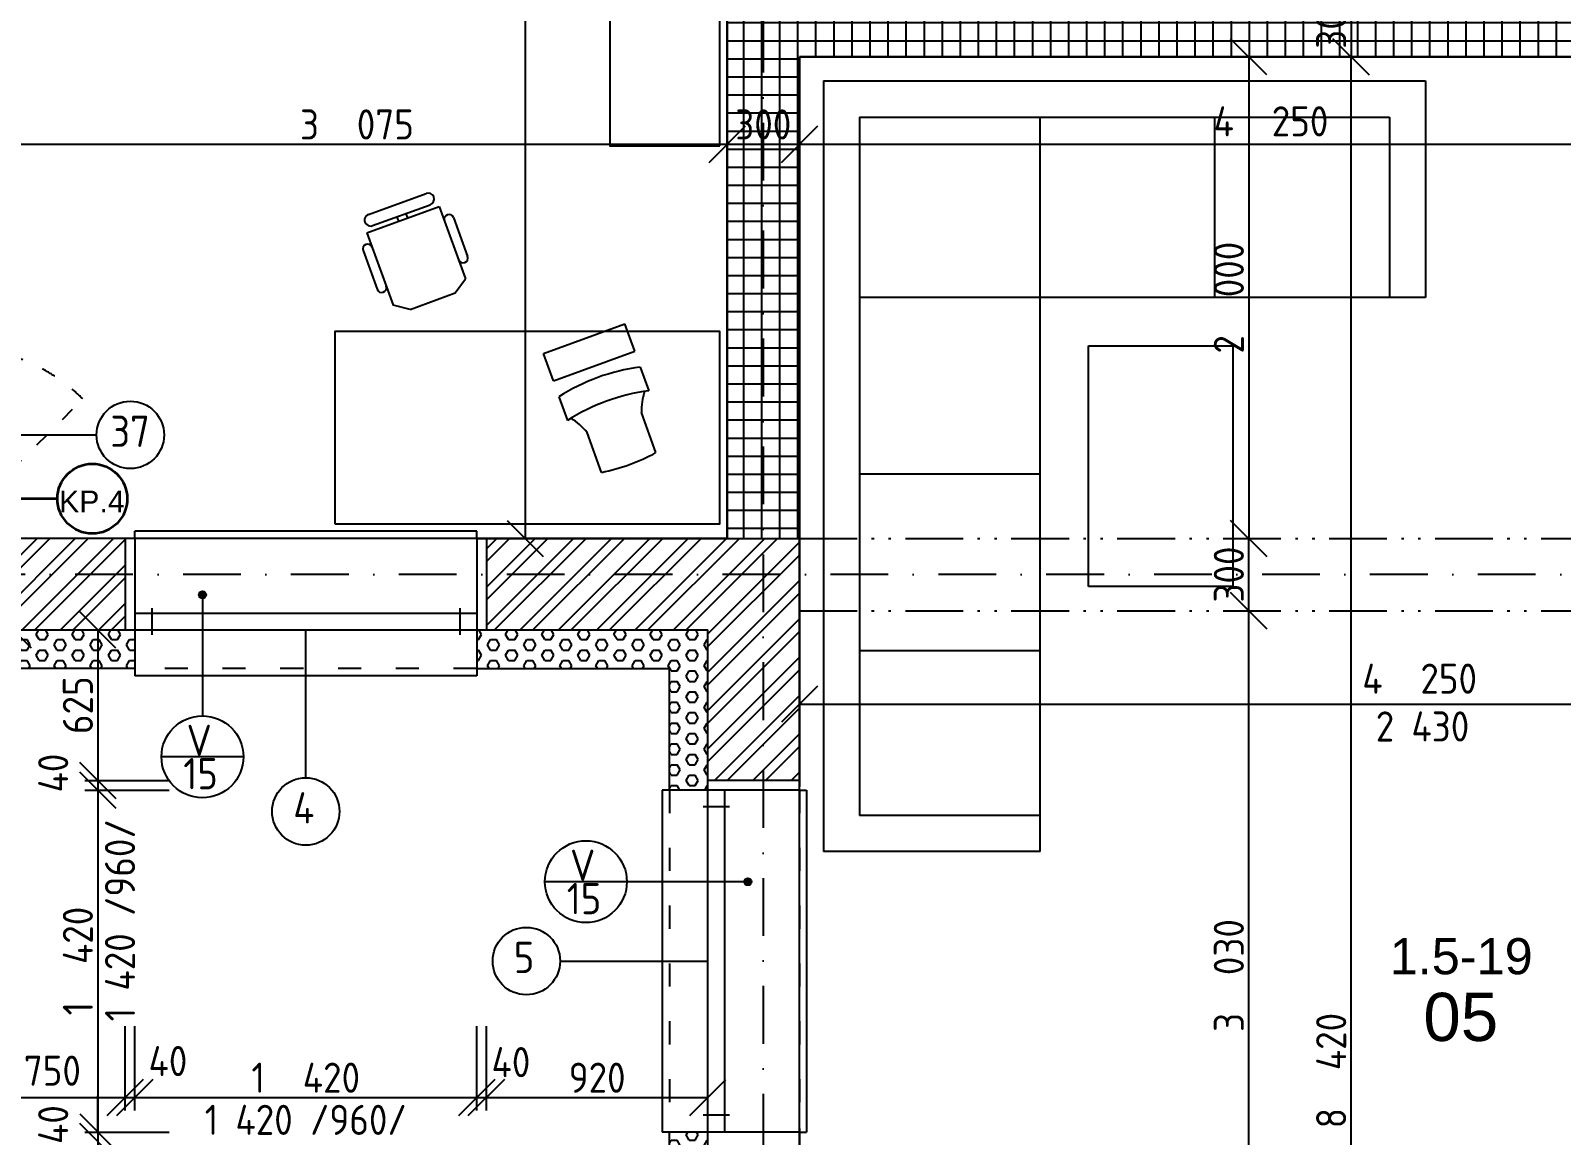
# Model space of a CAD drawing. Extents: x 4511820 to 5180432, y -1526536 to -944957.
# Drawn here: x 5139790 to 5146147, y -1301724 to -1297136 of the extents above; entities that cross this region are included whole.
import ezdxf

# ---------------------------------------------------------------- set-up
doc = ezdxf.new("R2010")
doc.units = 0
doc.header["$MEASUREMENT"] = 0
for name, pattern in [('ACAD_ISO03W100', [30, 12, -18]), ('ACAD_ISO12W100', [22, 12, -3, 0.5, -3, 0.5, -3]), ('BODKOCIARKOVANA_3', [5.6, 3, -1.3, 0, -1.3])]:
    doc.linetypes.add(name, pattern=pattern)
doc.layers.get('0').update_dxf_attribs({"linetype": 'CONTINUOUS'})
doc.layers.get('Defpoints').update_dxf_attribs({"color": 61, "linetype": 'CONTINUOUS'})
for name, color, linetype in [('KÓTY', 4, 'CONTINUOUS'), ('MÚRY', 1, 'CONTINUOUS'), ('OKNÁ', 143, 'CONTINUOUS'), ('osi', 253, 'CONTINUOUS'), ('Plochy', 41, 'CONTINUOUS'), ('POPIS', 7, 'CONTINUOUS'), ('TENKÁ', 7, 'CONTINUOUS'), ('ZARIADENIE', 47, 'CONTINUOUS'), ('ŠRAFY', 82, 'CONTINUOUS')]:
    doc.layers.add(name, color=color, linetype=linetype)
doc.layers.add('preklady', color=74, linetype='CONTINUOUS', lineweight=35)
doc.styles.add('ARIAL', font='arial.ttf')
doc.styles.add('STYLE1', font='isocp.shx')
doc.dimstyles.new('STANDARD-50', dxfattribs={"dimtxt": 125, "dimasz": 150, "dimexe": 10, "dimexo": 200, "dimgap": 20, "dimtad": 1, "dimdsep": 46, "dimlunit": 6, "dimtxsty": 'STYLE1', "dimblk1": 'OBLIQUE', "dimblk2": 'OBLIQUE', "dimsah": 1, "dimcen": 2.5, "dimse1": 1, "dimse2": 1, "dimadec": 0, "dimazin": 0, "dimtfac": 1, "dimtmove": 1, "dimatfit": 3, "dimldrblk": 'OBLIQUE', "dimfxl": 1, "dimtolj": 1, "dimtzin": 0, "dimarcsym": 0})
pattern_1 = [(45, (115395, 30907.69), (-79.549513, 79.549513), []), (45, (115448.03, 30907.69), (-79.549513, 79.549513), [])]
pattern_2 = [(0, (9e-09, -175781), (0, 43.3012702), [25, -50]), (120, (9e-09, -175781), (-37.5, -21.6506351), [25, -50]), (60, (25, -175781), (-37.5, 21.6506351), [25, -50])]

# ---------------------------------------------------------------- blocks, each defined once
blk = doc.blocks.new('_OBLIQUE')
at = {"color": 0, "linetype": 'ByBlock'}
blk.add_line((-0.5, -0.5), (0.5, 0.5), dxfattribs=at)
blk = doc.blocks.new('*D24668')
at = {"layer": 'Defpoints', "color": 0}
for p in [(5142602.5, -1299625.2), (5140068.5, -1300250.2), (5142602.5, -1300250.2)]:
    blk.add_point(p, dxfattribs=at)
at = {"layer": 'KÓTY', "color": 0, "lineweight": -2}
blk.add_line((5140068.5, -1299625.2), (5140068.5, -1300250.2), dxfattribs=at)
at = {"layer": 'KÓTY', "color": 0, "linetype": 'ByBlock', "lineweight": -2, "xscale": 150, "yscale": 150, "zscale": 150}
for p, rotation in [((5140068.5, -1299625.2), 90), ((5140068.5, -1300250.2), 270)]:
    blk.add_blockref('_OBLIQUE', p, dxfattribs=dict(at, rotation=rotation))
at = {"layer": 'KÓTY', "color": 0, "insert": (5139986, -1299937.7), "char_height": 125, "attachment_point": 5, "rotation": 90, "style": 'STYLE1'}
blk.add_mtext('\\A1;625', dxfattribs=at)
blk = doc.blocks.new('*D24669')
at = {"layer": 'Defpoints', "color": 0}
for p in [(5142602.5, -1300250.2), (5140068.5, -1300290.2), (5142602.5, -1300290.2)]:
    blk.add_point(p, dxfattribs=at)
at = {"layer": 'KÓTY', "color": 0, "lineweight": -2}
blk.add_line((5140068.5, -1300250.2), (5140068.5, -1300290.2), dxfattribs=at)
at = {"layer": 'KÓTY', "color": 0, "linetype": 'ByBlock', "lineweight": -2, "xscale": 150, "yscale": 150, "zscale": 150}
for p, rotation in [((5140068.5, -1300250.2), 90), ((5140068.5, -1300290.2), 270)]:
    blk.add_blockref('_OBLIQUE', p, dxfattribs=dict(at, rotation=rotation))
at = {"layer": 'KÓTY', "color": 0, "insert": (5139883.5, -1300219.4), "char_height": 125, "attachment_point": 5, "rotation": 90, "style": 'STYLE1'}
blk.add_mtext('\\A1;40', dxfattribs=at)
blk = doc.blocks.new('*D24670')
at = {"layer": 'Defpoints', "color": 0}
for p in [(5142602.5, -1300290.2), (5140068.5, -1301710.2), (5142602.5, -1301710.2)]:
    blk.add_point(p, dxfattribs=at)
at = {"layer": 'KÓTY', "color": 0, "lineweight": -2}
blk.add_line((5140068.5, -1300290.2), (5140068.5, -1301710.2), dxfattribs=at)
at = {"layer": 'KÓTY', "color": 0, "linetype": 'ByBlock', "lineweight": -2, "xscale": 150, "yscale": 150, "zscale": 150}
for p, rotation in [((5140068.5, -1300290.2), 90), ((5140068.5, -1301710.2), 270)]:
    blk.add_blockref('_OBLIQUE', p, dxfattribs=dict(at, rotation=rotation))
at = {"layer": 'KÓTY', "color": 0, "insert": (5139986, -1301000.2), "char_height": 125, "attachment_point": 5, "rotation": 90, "style": 'STYLE1'}
blk.add_mtext('\\A1;1ﾠ420', dxfattribs=at)
blk = doc.blocks.new('*D24671')
at = {"layer": 'Defpoints', "color": 0}
for p in [(5142602.5, -1301710.2), (5140068.5, -1301750.2), (5142602.5, -1301750.2)]:
    blk.add_point(p, dxfattribs=at)
at = {"layer": 'KÓTY', "color": 0, "lineweight": -2}
for p, q in [((5140068.5, -1301710.2), (5140068.5, -1301560.2)), ((5140068.5, -1301710.2), (5140068.5, -1301750.2)), ((5140068.5, -1301750.2), (5140068.5, -1301900.2))]:
    blk.add_line(p, q, dxfattribs=at)
at = {"layer": 'KÓTY', "color": 0, "linetype": 'ByBlock', "lineweight": -2, "xscale": 150, "yscale": 150, "zscale": 150}
for p, rotation in [((5140068.5, -1301710.2), 270), ((5140068.5, -1301750.2), 90)]:
    blk.add_blockref('_OBLIQUE', p, dxfattribs=dict(at, rotation=rotation))
at = {"layer": 'KÓTY', "color": 0, "insert": (5139883.5, -1301679.4), "char_height": 125, "attachment_point": 5, "rotation": 90, "style": 'STYLE1'}
blk.add_mtext('\\A1;40', dxfattribs=at)
blk = doc.blocks.new('*D24672')
at = {"layer": 'Defpoints', "color": 0}
for p in [(5142602.5, -1301750.2), (5140068.5, -1302750.2), (5142602.5, -1302750.2)]:
    blk.add_point(p, dxfattribs=at)
at = {"layer": 'KÓTY', "color": 0, "lineweight": -2}
blk.add_line((5140068.5, -1301750.2), (5140068.5, -1302750.2), dxfattribs=at)
at = {"layer": 'KÓTY', "color": 0, "linetype": 'ByBlock', "lineweight": -2, "xscale": 150, "yscale": 150, "zscale": 150}
for p, rotation in [((5140068.5, -1301750.2), 90), ((5140068.5, -1302750.2), 270)]:
    blk.add_blockref('_OBLIQUE', p, dxfattribs=dict(at, rotation=rotation))
at = {"layer": 'KÓTY', "color": 0, "insert": (5139986, -1302250.2), "char_height": 125, "attachment_point": 5, "rotation": 90, "style": 'STYLE1'}
blk.add_mtext('\\A1;1ﾠ000', dxfattribs=at)
blk = doc.blocks.new('*D24684')
at = {"layer": 'Defpoints', "color": 0}
for p in [(5139082.5, -1299625.2), (5139368.5, -1312335.2), (5142092.5, -1312335.2)]:
    blk.add_point(p, dxfattribs=at)
at = {"layer": 'KÓTY', "color": 0, "lineweight": -2}
blk.add_line((5139368.5, -1299625.2), (5139368.5, -1312335.2), dxfattribs=at)
at = {"layer": 'KÓTY', "color": 0, "linetype": 'ByBlock', "lineweight": -2, "xscale": 150, "yscale": 150, "zscale": 150}
for p, rotation in [((5139368.5, -1299625.2), 90), ((5139368.5, -1312335.2), 270)]:
    blk.add_blockref('_OBLIQUE', p, dxfattribs=dict(at, rotation=rotation))
at = {"layer": 'KÓTY', "color": 0, "insert": (5139286, -1305980.2), "char_height": 125, "attachment_point": 5, "rotation": 90, "style": 'STYLE1'}
blk.add_mtext('\\A1;12ﾠ710', dxfattribs=at)
blk = doc.blocks.new('*D24685')
at = {"layer": 'Defpoints', "color": 0}
for p in [(5142602.5, -1299625.2), (5139718.5, -1302750.2), (5142602.5, -1302750.2)]:
    blk.add_point(p, dxfattribs=at)
at = {"layer": 'KÓTY', "color": 0, "lineweight": -2}
blk.add_line((5139718.5, -1299625.2), (5139718.5, -1302750.2), dxfattribs=at)
at = {"layer": 'KÓTY', "color": 0, "linetype": 'ByBlock', "lineweight": -2, "xscale": 150, "yscale": 150, "zscale": 150}
for p, rotation in [((5139718.5, -1299625.2), 90), ((5139718.5, -1302750.2), 270)]:
    blk.add_blockref('_OBLIQUE', p, dxfattribs=dict(at, rotation=rotation))
at = {"layer": 'KÓTY', "color": 0, "insert": (5139636, -1301187.7), "char_height": 125, "attachment_point": 5, "rotation": 90, "style": 'STYLE1'}
blk.add_mtext('\\A1;3ﾠ125', dxfattribs=at)
blk = doc.blocks.new('*D24719')
at = {"layer": 'Defpoints', "color": 0}
for p in [(5109612.5, -1298079.2), (5142602.5, -1299519.2), (5142602.5, -1302267.1)]:
    blk.add_point(p, dxfattribs=at)
at = {"layer": 'KÓTY', "color": 0, "lineweight": -2}
blk.add_line((5109612.5, -1302267.1), (5142602.5, -1302267.1), dxfattribs=at)
at = {"layer": 'KÓTY', "color": 0, "linetype": 'ByBlock', "lineweight": -2, "xscale": 150, "yscale": 150, "zscale": 150, "rotation": 180}
blk.add_blockref('_OBLIQUE', (5109612.5, -1302267.1), dxfattribs=at)
at = {"layer": 'KÓTY', "color": 0, "linetype": 'ByBlock', "lineweight": -2, "xscale": 150, "yscale": 150, "zscale": 150}
blk.add_blockref('_OBLIQUE', (5142602.5, -1302267.1), dxfattribs=at)
at = {"layer": 'KÓTY', "color": 0, "insert": (5126107.5, -1302184.6), "char_height": 125, "attachment_point": 5, "style": 'STYLE1'}
blk.add_mtext('\\A1;32ﾠ990', dxfattribs=at)
blk = doc.blocks.new('*D24723')
at = {"layer": 'Defpoints', "color": 0}
for p in [(5139432.5, -1299329.2), (5142602.5, -1299519.2), (5142602.5, -1301917.1)]:
    blk.add_point(p, dxfattribs=at)
at = {"layer": 'KÓTY', "color": 0, "lineweight": -2}
blk.add_line((5139432.5, -1301917.1), (5142602.5, -1301917.1), dxfattribs=at)
at = {"layer": 'KÓTY', "color": 0, "linetype": 'ByBlock', "lineweight": -2, "xscale": 150, "yscale": 150, "zscale": 150, "rotation": 180}
blk.add_blockref('_OBLIQUE', (5139432.5, -1301917.1), dxfattribs=at)
at = {"layer": 'KÓTY', "color": 0, "linetype": 'ByBlock', "lineweight": -2, "xscale": 150, "yscale": 150, "zscale": 150}
blk.add_blockref('_OBLIQUE', (5142602.5, -1301917.1), dxfattribs=at)
at = {"layer": 'KÓTY', "color": 0, "insert": (5141017.5, -1301834.6), "char_height": 125, "attachment_point": 5, "style": 'STYLE1'}
blk.add_mtext('\\A1;3ﾠ170', dxfattribs=at)
blk = doc.blocks.new('*D24724')
at = {"layer": 'Defpoints', "color": 0}
for p in [(5139432.5, -1299329.2), (5140182.5, -1299329.2), (5140182.5, -1301567.1)]:
    blk.add_point(p, dxfattribs=at)
at = {"layer": 'KÓTY', "color": 0, "lineweight": -2}
blk.add_line((5139432.5, -1301567.1), (5140182.5, -1301567.1), dxfattribs=at)
at = {"layer": 'KÓTY', "color": 0, "linetype": 'ByBlock', "lineweight": -2, "xscale": 150, "yscale": 150, "zscale": 150, "rotation": 180}
blk.add_blockref('_OBLIQUE', (5139432.5, -1301567.1), dxfattribs=at)
at = {"layer": 'KÓTY', "color": 0, "linetype": 'ByBlock', "lineweight": -2, "xscale": 150, "yscale": 150, "zscale": 150}
blk.add_blockref('_OBLIQUE', (5140182.5, -1301567.1), dxfattribs=at)
at = {"layer": 'KÓTY', "color": 0, "insert": (5139880, -1301455.5), "char_height": 125, "attachment_point": 5, "style": 'STYLE1'}
blk.add_mtext('\\A1;750', dxfattribs=at)
blk = doc.blocks.new('*D24738')
at = {"layer": 'Defpoints', "color": 0}
for p in [(5140182.5, -1299625.2), (5140222.5, -1299625.2), (5140222.5, -1301567.1)]:
    blk.add_point(p, dxfattribs=at)
at = {"layer": 'KÓTY', "color": 0, "lineweight": -2}
blk.add_line((5140182.5, -1301567.1), (5140222.5, -1301567.1), dxfattribs=at)
at = {"layer": 'KÓTY', "color": 0, "linetype": 'ByBlock', "lineweight": -2, "xscale": 150, "yscale": 150, "zscale": 150, "rotation": 180}
blk.add_blockref('_OBLIQUE', (5140182.5, -1301567.1), dxfattribs=at)
at = {"layer": 'KÓTY', "color": 0, "linetype": 'ByBlock', "lineweight": -2, "xscale": 150, "yscale": 150, "zscale": 150}
blk.add_blockref('_OBLIQUE', (5140222.5, -1301567.1), dxfattribs=at)
at = {"layer": 'KÓTY', "color": 0, "insert": (5140360, -1301415.5), "char_height": 125, "attachment_point": 5, "style": 'STYLE1'}
blk.add_mtext('\\A1;40', dxfattribs=at)
blk = doc.blocks.new('*D24739')
at = {"layer": 'Defpoints', "color": 0}
for p in [(5140222.5, -1299625.2), (5141642.5, -1299625.2), (5141642.5, -1301567.1)]:
    blk.add_point(p, dxfattribs=at)
at = {"layer": 'KÓTY', "color": 0, "lineweight": -2}
blk.add_line((5140222.5, -1301567.1), (5141642.5, -1301567.1), dxfattribs=at)
at = {"layer": 'KÓTY', "color": 0, "linetype": 'ByBlock', "lineweight": -2, "xscale": 150, "yscale": 150, "zscale": 150, "rotation": 180}
blk.add_blockref('_OBLIQUE', (5140222.5, -1301567.1), dxfattribs=at)
at = {"layer": 'KÓTY', "color": 0, "linetype": 'ByBlock', "lineweight": -2, "xscale": 150, "yscale": 150, "zscale": 150}
blk.add_blockref('_OBLIQUE', (5141642.5, -1301567.1), dxfattribs=at)
at = {"layer": 'KÓTY', "color": 0, "insert": (5140932.5, -1301484.6), "char_height": 125, "attachment_point": 5, "style": 'STYLE1'}
blk.add_mtext('\\A1;1ﾠ420', dxfattribs=at)
blk = doc.blocks.new('*D24740')
at = {"layer": 'Defpoints', "color": 0}
for p in [(5141642.5, -1299625.2), (5141682.5, -1299625.2), (5141682.5, -1301567.1)]:
    blk.add_point(p, dxfattribs=at)
at = {"layer": 'KÓTY', "color": 0, "lineweight": -2}
blk.add_line((5141642.5, -1301567.1), (5141682.5, -1301567.1), dxfattribs=at)
at = {"layer": 'KÓTY', "color": 0, "linetype": 'ByBlock', "lineweight": -2, "xscale": 150, "yscale": 150, "zscale": 150, "rotation": 180}
blk.add_blockref('_OBLIQUE', (5141642.5, -1301567.1), dxfattribs=at)
at = {"layer": 'KÓTY', "color": 0, "linetype": 'ByBlock', "lineweight": -2, "xscale": 150, "yscale": 150, "zscale": 150}
blk.add_blockref('_OBLIQUE', (5141682.5, -1301567.1), dxfattribs=at)
at = {"layer": 'KÓTY', "color": 0, "insert": (5141784.5, -1301420), "char_height": 125, "attachment_point": 5, "style": 'STYLE1'}
blk.add_mtext('\\A1;40', dxfattribs=at)
blk = doc.blocks.new('*D24741')
at = {"layer": 'Defpoints', "color": 0}
for p in [(5141682.5, -1299625.2), (5142602.5, -1299625.2), (5142602.5, -1301567.1)]:
    blk.add_point(p, dxfattribs=at)
at = {"layer": 'KÓTY', "color": 0, "lineweight": -2}
blk.add_line((5141682.5, -1301567.1), (5142602.5, -1301567.1), dxfattribs=at)
at = {"layer": 'KÓTY', "color": 0, "linetype": 'ByBlock', "lineweight": -2, "xscale": 150, "yscale": 150, "zscale": 150, "rotation": 180}
blk.add_blockref('_OBLIQUE', (5141682.5, -1301567.1), dxfattribs=at)
at = {"layer": 'KÓTY', "color": 0, "linetype": 'ByBlock', "lineweight": -2, "xscale": 150, "yscale": 150, "zscale": 150}
blk.add_blockref('_OBLIQUE', (5142602.5, -1301567.1), dxfattribs=at)
at = {"layer": 'KÓTY', "color": 0, "insert": (5142142.5, -1301484.6), "char_height": 125, "attachment_point": 5, "style": 'STYLE1'}
blk.add_mtext('\\A1;920', dxfattribs=at)
blk = doc.blocks.new('sedacka rok 5')
at = {"layer": 'ZARIADENIE', "color": 30, "ltscale": 0.25}
for p, q in [((4452479, -1340180.2), (4452479, -1342480.2)), ((4452479, -1340180.2), (4453379, -1340180.2)), ((4453379, -1343380.2), (4453379, -1340180.2)), ((4452479, -1340330.2), (4453229, -1340330.2)), ((4453229, -1343230.2), (4453229, -1340330.2)), ((4452479, -1341013.5), (4453229, -1341013.5)), ((4452479, -1341746.9), (4453229, -1341746.9)), ((4450879, -1342480.2), (4452479, -1342480.2)), ((4450879, -1343380.2), (4450879, -1342480.2)), ((4451029, -1343230.2), (4451029, -1342480.2)), ((4451754, -1342480.2), (4451754, -1343230.2)), ((4452479, -1342480.2), (4453229, -1342480.2)), ((4452479, -1342480.2), (4452479, -1343230.2)), ((4453229, -1343230.2), (4451029, -1343230.2)), ((4453379, -1343380.2), (4450879, -1343380.2))]:
    blk.add_line(p, q, dxfattribs=at)
blk = doc.blocks.new('konf stol')
at = {"layer": 'ZARIADENIE', "color": 45, "ltscale": 0.25}
for p, q in [((4451679, -1342280.2), (4451679, -1341280.2)), ((4451679, -1341280.2), (4452279, -1341280.2)), ((4452279, -1341280.2), (4452279, -1342280.2)), ((4452279, -1342280.2), (4451679, -1342280.2))]:
    blk.add_line(p, q, dxfattribs=at)
blk = doc.blocks.new('*D25121')
at = {"layer": 'Defpoints', "color": 0}
for p in [(5142682.5, -1297608.5), (5139607.5, -1297995.2), (5142682.5, -1297995.2)]:
    blk.add_point(p, dxfattribs=at)
at = {"layer": 'KÓTY', "color": 0, "lineweight": -2}
blk.add_line((5139607.5, -1297608.5), (5142682.5, -1297608.5), dxfattribs=at)
at = {"layer": 'KÓTY', "color": 0, "linetype": 'ByBlock', "lineweight": -2, "xscale": 150, "yscale": 150, "zscale": 150, "rotation": 180}
blk.add_blockref('_OBLIQUE', (5139607.5, -1297608.5), dxfattribs=at)
at = {"layer": 'KÓTY', "color": 0, "linetype": 'ByBlock', "lineweight": -2, "xscale": 150, "yscale": 150, "zscale": 150}
blk.add_blockref('_OBLIQUE', (5142682.5, -1297608.5), dxfattribs=at)
at = {"layer": 'KÓTY', "color": 0, "insert": (5141145, -1297526), "char_height": 125, "attachment_point": 5, "style": 'STYLE1'}
blk.add_mtext('\\A1;3ﾠ075', dxfattribs=at)
blk = doc.blocks.new('*D25122')
at = {"layer": 'Defpoints', "color": 0}
for p in [(5142982.5, -1297608.5), (5142682.5, -1297995.2), (5142982.5, -1297995.2)]:
    blk.add_point(p, dxfattribs=at)
at = {"layer": 'KÓTY', "color": 0, "lineweight": -2}
blk.add_line((5142682.5, -1297608.5), (5142982.5, -1297608.5), dxfattribs=at)
at = {"layer": 'KÓTY', "color": 0, "linetype": 'ByBlock', "lineweight": -2, "xscale": 150, "yscale": 150, "zscale": 150, "rotation": 180}
blk.add_blockref('_OBLIQUE', (5142682.5, -1297608.5), dxfattribs=at)
at = {"layer": 'KÓTY', "color": 0, "linetype": 'ByBlock', "lineweight": -2, "xscale": 150, "yscale": 150, "zscale": 150}
blk.add_blockref('_OBLIQUE', (5142982.5, -1297608.5), dxfattribs=at)
at = {"layer": 'KÓTY', "color": 0, "insert": (5142832.5, -1297526), "char_height": 125, "attachment_point": 5, "style": 'STYLE1'}
blk.add_mtext('\\A1;300', dxfattribs=at)
blk = doc.blocks.new('*D25123')
at = {"layer": 'Defpoints', "color": 0}
for p in [(5147232.5, -1297608.5), (5142982.5, -1297995.2), (5147232.5, -1297995.2)]:
    blk.add_point(p, dxfattribs=at)
at = {"layer": 'KÓTY', "color": 0, "lineweight": -2}
blk.add_line((5142982.5, -1297608.5), (5147232.5, -1297608.5), dxfattribs=at)
at = {"layer": 'KÓTY', "color": 0, "linetype": 'ByBlock', "lineweight": -2, "xscale": 150, "yscale": 150, "zscale": 150, "rotation": 180}
blk.add_blockref('_OBLIQUE', (5142982.5, -1297608.5), dxfattribs=at)
at = {"layer": 'KÓTY', "color": 0, "linetype": 'ByBlock', "lineweight": -2, "xscale": 150, "yscale": 150, "zscale": 150}
blk.add_blockref('_OBLIQUE', (5147232.5, -1297608.5), dxfattribs=at)
at = {"layer": 'KÓTY', "color": 0, "insert": (5144941, -1297513), "char_height": 125, "attachment_point": 5, "style": 'STYLE1'}
blk.add_mtext('\\A1;4ﾠ250', dxfattribs=at)
blk = doc.blocks.new('*D25381')
at = {"layer": 'Defpoints', "color": 0}
for p in [(5142682.5, -1293955.2), (5141843.5, -1299245.2), (5142682.5, -1299245.2)]:
    blk.add_point(p, dxfattribs=at)
at = {"layer": 'KÓTY', "color": 0, "lineweight": -2}
blk.add_line((5141843.5, -1293955.2), (5141843.5, -1299245.2), dxfattribs=at)
at = {"layer": 'KÓTY', "color": 0, "linetype": 'ByBlock', "lineweight": -2, "xscale": 150, "yscale": 150, "zscale": 150}
for p, rotation in [((5141843.5, -1293955.2), 90), ((5141843.5, -1299245.2), 270)]:
    blk.add_blockref('_OBLIQUE', p, dxfattribs=dict(at, rotation=rotation))
at = {"layer": 'KÓTY', "color": 0, "insert": (5141761, -1296600.2), "char_height": 125, "attachment_point": 5, "rotation": 90, "style": 'STYLE1'}
blk.add_mtext('\\A1;5ﾠ290', dxfattribs=at)
blk = doc.blocks.new('*D25388')
at = {"layer": 'Defpoints', "color": 0}
for p in [(5145273.5, -1297245.2), (5145273.5, -1297245.2), (5145273.5, -1305665.2)]:
    blk.add_point(p, dxfattribs=at)
at = {"layer": 'KÓTY', "color": 0, "lineweight": -2}
blk.add_line((5145273.5, -1305665.2), (5145273.5, -1297245.2), dxfattribs=at)
at = {"layer": 'KÓTY', "color": 0, "linetype": 'ByBlock', "lineweight": -2, "xscale": 150, "yscale": 150, "zscale": 150}
for p, rotation in [((5145273.5, -1297245.2), 90), ((5145273.5, -1305665.2), 270)]:
    blk.add_blockref('_OBLIQUE', p, dxfattribs=dict(at, rotation=rotation))
at = {"layer": 'KÓTY', "color": 0, "insert": (5145191, -1301455.2), "char_height": 125, "attachment_point": 5, "rotation": 90, "style": 'STYLE1'}
blk.add_mtext('\\A1;8ﾠ420', dxfattribs=at)
blk = doc.blocks.new('*D25391')
at = {"layer": 'Defpoints', "color": 0}
for p in [(5145273.5, -1296945.2), (5145273.5, -1297245.2), (5145273.5, -1297245.2)]:
    blk.add_point(p, dxfattribs=at)
at = {"layer": 'KÓTY', "color": 0, "lineweight": -2}
blk.add_line((5145273.5, -1296945.2), (5145273.5, -1297245.2), dxfattribs=at)
at = {"layer": 'KÓTY', "color": 0, "linetype": 'ByBlock', "lineweight": -2, "xscale": 150, "yscale": 150, "zscale": 150}
for p, rotation in [((5145273.5, -1296945.2), 90), ((5145273.5, -1297245.2), 270)]:
    blk.add_blockref('_OBLIQUE', p, dxfattribs=dict(at, rotation=rotation))
at = {"layer": 'KÓTY', "color": 0, "insert": (5145191, -1297095.2), "char_height": 125, "attachment_point": 5, "rotation": 90, "style": 'STYLE1'}
blk.add_mtext('\\A1;300', dxfattribs=at)
blk = doc.blocks.new('*D25407')
at = {"layer": 'Defpoints', "color": 0}
for p in [(5144217.5, -1299545.2), (5144848.5, -1299545.2), (5144217.5, -1302575.2)]:
    blk.add_point(p, dxfattribs=at)
at = {"layer": 'KÓTY', "color": 0, "lineweight": -2}
blk.add_line((5144848.5, -1302575.2), (5144848.5, -1299545.2), dxfattribs=at)
at = {"layer": 'KÓTY', "color": 0, "linetype": 'ByBlock', "lineweight": -2, "xscale": 150, "yscale": 150, "zscale": 150}
for p, rotation in [((5144848.5, -1299545.2), 90), ((5144848.5, -1302575.2), 270)]:
    blk.add_blockref('_OBLIQUE', p, dxfattribs=dict(at, rotation=rotation))
at = {"layer": 'KÓTY', "color": 0, "insert": (5144766, -1301060.2), "char_height": 125, "attachment_point": 5, "rotation": 90, "style": 'STYLE1'}
blk.add_mtext('\\A1;3ﾠ030', dxfattribs=at)
blk = doc.blocks.new('*D25408')
at = {"layer": 'Defpoints', "color": 0}
for p in [(5144848.5, -1299245.2), (5144848.5, -1299245.2), (5144848.5, -1299545.2)]:
    blk.add_point(p, dxfattribs=at)
at = {"layer": 'KÓTY', "color": 0, "lineweight": -2}
blk.add_line((5144848.5, -1299545.2), (5144848.5, -1299245.2), dxfattribs=at)
at = {"layer": 'KÓTY', "color": 0, "linetype": 'ByBlock', "lineweight": -2, "xscale": 150, "yscale": 150, "zscale": 150}
for p, rotation in [((5144848.5, -1299245.2), 90), ((5144848.5, -1299545.2), 270)]:
    blk.add_blockref('_OBLIQUE', p, dxfattribs=dict(at, rotation=rotation))
at = {"layer": 'KÓTY', "color": 0, "insert": (5144766, -1299395.2), "char_height": 125, "attachment_point": 5, "rotation": 90, "style": 'STYLE1'}
blk.add_mtext('\\A1;300', dxfattribs=at)
blk = doc.blocks.new('*D25409')
at = {"layer": 'Defpoints', "color": 0}
for p in [(5142982.5, -1297245.2), (5142982.5, -1299245.2), (5144848.5, -1299245.2)]:
    blk.add_point(p, dxfattribs=at)
at = {"layer": 'KÓTY', "color": 0, "lineweight": -2}
blk.add_line((5144848.5, -1297245.2), (5144848.5, -1299245.2), dxfattribs=at)
at = {"layer": 'KÓTY', "color": 0, "linetype": 'ByBlock', "lineweight": -2, "xscale": 150, "yscale": 150, "zscale": 150}
for p, rotation in [((5144848.5, -1297245.2), 90), ((5144848.5, -1299245.2), 270)]:
    blk.add_blockref('_OBLIQUE', p, dxfattribs=dict(at, rotation=rotation))
at = {"layer": 'KÓTY', "color": 0, "insert": (5144766, -1298245.2), "char_height": 125, "attachment_point": 5, "rotation": 90, "style": 'STYLE1'}
blk.add_mtext('\\A1;2ﾠ000', dxfattribs=at)
blk = doc.blocks.new('*D25532')
at = {"layer": 'Defpoints', "color": 0}
for p in [(5142982.5, -1299545.2), (5147232.5, -1299545.2), (5147232.5, -1299933.5)]:
    blk.add_point(p, dxfattribs=at)
at = {"layer": 'KÓTY', "color": 0, "lineweight": -2}
blk.add_line((5142982.5, -1299933.5), (5147232.5, -1299933.5), dxfattribs=at)
at = {"layer": 'KÓTY', "color": 0, "linetype": 'ByBlock', "lineweight": -2, "xscale": 150, "yscale": 150, "zscale": 150, "rotation": 180}
blk.add_blockref('_OBLIQUE', (5142982.5, -1299933.5), dxfattribs=at)
at = {"layer": 'KÓTY', "color": 0, "linetype": 'ByBlock', "lineweight": -2, "xscale": 150, "yscale": 150, "zscale": 150}
blk.add_blockref('_OBLIQUE', (5147232.5, -1299933.5), dxfattribs=at)
at = {"layer": 'KÓTY', "color": 0, "insert": (5145558.5, -1299827.5), "char_height": 125, "attachment_point": 5, "style": 'STYLE1'}
blk.add_mtext('\\A1;4ﾠ250', dxfattribs=at)

msp = doc.modelspace()

# ---------------------------------------------------------------- hatches: boundary and pattern name
at = {"layer": 'TENKÁ'}
h = msp.add_hatch(color=256, dxfattribs=at)
h.dxf.hatch_style = 1
h.paths.add_polyline_path([(5140503.234, -1299494.518, 2.41421356), (5140488.234, -1299479.518, 0.41421356)])
h = msp.add_hatch(color=256, dxfattribs=at)
h.dxf.hatch_style = 1
h.paths.add_polyline_path([(5142753.315, -1300670.653, 2.41421356), (5142768.315, -1300655.653, 0.41421356)])
at = {"layer": 'ŠRAFY', "ltscale": 0.25}
h = msp.add_hatch(dxfattribs=at)
h.set_pattern_fill('ANSI37', color=256, scale=600, angle=45)
h.set_pattern_definition([(90, (-3307273.674, 493071.734), (-75, 1e-14), []), (180, (-3307273.674, 493071.734), (-1e-14, -75), [])])
h.paths.add_polyline_path([(5147482.5, -1297060.191), (5147482.5, -1296945.191), (5146212.5, -1296945.191), (5146097.5, -1296945.191), (5145097.5, -1296945.191), (5144982.5, -1296945.191), (5142982.5, -1296945.191), (5142982.5, -1295210.191), (5142982.5, -1295095.191), (5142982.5, -1294085.191), (5142982.5, -1293945.191), (5142982.5, -1286325.191), (5142682.5, -1286325.191), (5142682.5, -1290360.191), (5142682.5, -1290475.191), (5142682.5, -1291475.191), (5142682.5, -1291590.191), (5142682.5, -1293840.191), (5142682.5, -1293955.191), (5142682.5, -1299245.191), (5142982.5, -1299245.191), (5142982.5, -1297245.191), (5147232.5, -1297245.191), (5147482.5, -1297245.191)])
at = {"layer": 'ŠRAFY'}
h = msp.add_hatch(dxfattribs=at)
h.set_pattern_fill('HEX', color=256, scale=200)
h.set_pattern_definition(pattern_2)
h.paths.add_polyline_path([(5139432.5, -1299785.191), (5139482.5, -1299785.191), (5140222.5, -1299785.191), (5140222.5, -1299625.191), (5140182.5, -1299625.191), (5139432.5, -1299625.191), (5139432.5, -1299245.191), (5139232.5, -1299245.191), (5139232.5, -1299785.191)])
h = msp.add_hatch(dxfattribs=at)
h.set_pattern_fill('ANSI32', color=256, scale=300)
h.set_pattern_definition(pattern_1)
h.paths.add_polyline_path([(5139607.5, -1299245.191), (5139502.5, -1299245.191), (5139432.5, -1299245.191), (5139432.5, -1299625.191), (5140182.5, -1299625.191), (5140182.5, -1299245.191)])
h = msp.add_hatch(dxfattribs=at)
h.set_pattern_fill('ANSI32', color=256, scale=300)
h.set_pattern_definition(pattern_1)
h.paths.add_polyline_path([(5142602.5, -1300250.191), (5142982.5, -1300250.191), (5142982.5, -1299545.191), (5142982.5, -1299245.191), (5142682.5, -1299245.191), (5141682.5, -1299245.191), (5141682.5, -1299625.191), (5142602.5, -1299625.191)])
h = msp.add_hatch(dxfattribs=at)
h.set_pattern_fill('HEX', color=256, scale=200)
h.set_pattern_definition(pattern_2)
h.paths.add_polyline_path([(5142602.5, -1299625.191), (5141682.5, -1299625.191), (5141642.5, -1299625.191), (5141642.5, -1299785.191), (5142442.5, -1299785.191), (5142442.5, -1300290.191), (5142602.5, -1300290.191), (5142602.5, -1300250.191)])
h = msp.add_hatch(dxfattribs=at)
h.set_pattern_fill('HEX', color=256, scale=200)
h.set_pattern_definition(pattern_2)
h.paths.add_polyline_path([(5142442.5, -1301710.191), (5142442.5, -1302700.191), (5142442.5, -1302750.191), (5142442.5, -1302950.191), (5142982.5, -1302950.191), (5142982.5, -1302750.191), (5142602.5, -1302750.191), (5142602.5, -1301750.191), (5142602.5, -1301710.191)])

# ---------------------------------------------------------------- linework, layer by layer
at = {"layer": 'KÓTY', "ltscale": 25}
for p, q in [((5140015.097, -1300250.191), (5140365.097, -1300250.191)), ((5140015.097, -1300290.191), (5140365.097, -1300290.191)), ((5140182.5, -1301620.549), (5140182.5, -1301270.549)), ((5140222.5, -1301620.549), (5140222.5, -1301270.549)), ((5141642.5, -1301620.549), (5141642.5, -1301270.549)), ((5141682.5, -1301620.549), (5141682.5, -1301270.549)), ((5140015.097, -1301710.191), (5140365.097, -1301710.191))]:
    msp.add_line(p, q, dxfattribs=at)
at = {"layer": 'MÚRY'}
for p, q in [((5142682.5, -1299245.191), (5142682.5, -1293955.191)), ((5142982.5, -1297245.191), (5142982.5, -1300275.191)), ((5147232.5, -1297245.191), (5142982.5, -1297245.191)), ((5140222.5, -1299245.191), (5139232.5, -1299245.191)), ((5140222.5, -1299245.191), (5140222.5, -1299785.191)), ((5141642.5, -1299245.191), (5141642.5, -1299785.191)), ((5141642.5, -1299245.191), (5142682.5, -1299245.191)), ((5142982.5, -1300290.191), (5142982.5, -1299545.191)), ((5140222.5, -1299785.191), (5139232.5, -1299785.191)), ((5141642.5, -1299785.191), (5142442.5, -1299785.191)), ((5142442.5, -1300290.191), (5142442.5, -1299785.191)), ((5142982.5, -1300290.191), (5142442.5, -1300290.191)), ((5142442.5, -1302950.191), (5142442.5, -1301710.191)), ((5142982.5, -1301710.191), (5142442.5, -1301710.191)), ((5142982.5, -1301695.191), (5142982.5, -1302550.191)), ((5142982.5, -1302950.191), (5142982.5, -1301695.191))]:
    msp.add_line(p, q, dxfattribs=at)
at = {"layer": 'OKNÁ', "linetype": 'ACAD_ISO03W100', "ltscale": 5}
msp.add_line((5139497.5, -1299175.191), (5140006.617, -1298666.075), dxfattribs=at)
at = {"layer": 'OKNÁ', "ltscale": 0.25}
for p, q in [((5139113.146, -1298815.191), (5140063.909, -1298815.191)), ((5140222.5, -1299555.191), (5141642.5, -1299555.191)), ((5140292.5, -1299535.191), (5140292.5, -1299645.191)), ((5140292.5, -1299535.191), (5140292.5, -1299645.191)), ((5141572.5, -1299535.191), (5141572.5, -1299645.191)), ((5141572.5, -1299535.191), (5141572.5, -1299645.191)), ((5140222.5, -1299625.191), (5141642.5, -1299625.191)), ((5140932.5, -1300239.045), (5140932.5, -1299625.191)), ((5142602.5, -1301710.191), (5142602.5, -1300290.191)), ((5142672.5, -1301710.191), (5142672.5, -1300290.191)), ((5142692.5, -1300360.191), (5142582.5, -1300360.191)), ((5142692.5, -1300360.191), (5142582.5, -1300360.191)), ((5141988.646, -1301000.191), (5142602.5, -1301000.191)), ((5142692.5, -1301640.191), (5142582.5, -1301640.191)), ((5142692.5, -1301640.191), (5142582.5, -1301640.191))]:
    msp.add_line(p, q, dxfattribs=at)
for centre in [(5140203.909, -1298815.191), (5140932.5, -1300379.045), (5141848.646, -1301000.191)]:
    msp.add_circle(centre, 140, dxfattribs=at)
at = {"layer": 'OKNÁ', "linetype": 'ACAD_ISO03W100', "ltscale": 5}
msp.add_arc((5139497.5, -1299175.191), 720, 45, 90, dxfattribs=at)
at = {"layer": 'osi', "linetype": 'BODKOCIARKOVANA_3', "ltscale": 80}
for p, q in [((5142832.5, -1284972.097), (5142832.5, -1316900)), ((5157242.5, -1299395.191), (5093572.5, -1299395.191))]:
    msp.add_line(p, q, dxfattribs=at)
at = {"layer": 'Plochy'}
for points in [[(5136342.5, -1292165.191), (5139492.5, -1292165.191), (5139492.5, -1294840.191), (5139607.5, -1294840.191), (5139607.5, -1293955.191), (5142682.5, -1293955.191), (5142682.5, -1299245.191), (5139607.5, -1299245.191), (5139607.5, -1296760.191), (5139492.5, -1296760.191), (5139492.5, -1298010.191), (5136342.5, -1298010.191)], [(5142982.5, -1297245.191), (5147232.5, -1297245.191), (5147232.5, -1302550.191), (5147072.5, -1302550.191), (5147072.5, -1302665.191), (5147797.5, -1302665.191), (5147797.5, -1305065.191), (5147172.5, -1305065.191), (5147172.5, -1305665.191), (5144217.5, -1305665.191), (5144217.5, -1302575.191), (5142982.5, -1302575.191)]]:
    msp.add_lwpolyline(points, close=True, dxfattribs=at)
at = {"layer": 'preklady'}
msp.add_line((5139901, -1299080.191), (5139489.191, -1299080.191), dxfattribs=at)
at = {"layer": 'preklady', "ltscale": 0.25}
msp.add_circle((5140046, -1299080.191), 145, dxfattribs=at)
at = {"layer": 'TENKÁ', "ltscale": 0.25}
for p, q in [((5141642.5, -1299215.191), (5140222.5, -1299215.191)), ((5140222.5, -1299245.191), (5140222.5, -1299215.191)), ((5141642.5, -1299245.191), (5141642.5, -1299215.191)), ((5140503.234, -1299479.518), (5140503.234, -1299981.921)), ((5140222.5, -1299785.191), (5140222.5, -1299815.191)), ((5141642.5, -1299785.191), (5141642.5, -1299815.191)), ((5141642.5, -1299815.191), (5140222.5, -1299815.191)), ((5140673.234, -1300151.921), (5140333.234, -1300151.921)), ((5142412.5, -1300290.191), (5142412.5, -1301710.191)), ((5142442.5, -1300290.191), (5142412.5, -1300290.191)), ((5142982.5, -1300290.191), (5143012.5, -1300290.191)), ((5143012.5, -1300290.191), (5143012.5, -1301710.191)), ((5142265.912, -1300670.653), (5141925.912, -1300670.653)), ((5142768.315, -1300670.653), (5142265.912, -1300670.653)), ((5142442.5, -1301710.191), (5142412.5, -1301710.191)), ((5142982.5, -1301710.191), (5143012.5, -1301710.191))]:
    msp.add_line(p, q, dxfattribs=at)
at = {"layer": 'TENKÁ'}
for p, q in [((5140182.5, -1299245.191), (5140182.5, -1299625.191)), ((5141682.5, -1299245.191), (5141682.5, -1299625.191)), ((5142682.5, -1299245.191), (5142982.5, -1299245.191)), ((5139432.5, -1299625.191), (5140222.5, -1299625.191)), ((5141642.5, -1299625.191), (5142602.5, -1299625.191)), ((5142602.5, -1300290.191), (5142602.5, -1299625.191)), ((5142982.5, -1300250.191), (5142602.5, -1300250.191)), ((5142602.5, -1302750.191), (5142602.5, -1301710.191))]:
    msp.add_line(p, q, dxfattribs=at)
at = {"layer": 'TENKÁ', "linetype": 'ACAD_ISO03W100', "ltscale": 8}
for p, q in [((5141642.5, -1299245.191), (5140222.5, -1299245.191)), ((5141642.5, -1299785.191), (5140222.5, -1299785.191)), ((5142442.5, -1300290.191), (5142442.5, -1301710.191)), ((5142982.5, -1300290.191), (5142982.5, -1301710.191))]:
    msp.add_line(p, q, dxfattribs=at)
at = {"layer": 'TENKÁ', "linetype": 'ACAD_ISO12W100', "ltscale": 20}
for p, q in [((5142982.5, -1299245.191), (5147232.5, -1299245.191)), ((5142982.5, -1299545.191), (5147232.5, -1299545.191))]:
    msp.add_line(p, q, dxfattribs=at)
at = {"layer": 'TENKÁ'}
for centre in [(5140503.234, -1299479.518), (5142768.315, -1300670.653)]:
    msp.add_circle(centre, 15, dxfattribs=at)
at = {"layer": 'TENKÁ', "ltscale": 0.25}
for centre in [(5140503.234, -1300151.921), (5142095.912, -1300670.653)]:
    msp.add_circle(centre, 170, dxfattribs=at)
at = {"layer": 'ZARIADENIE', "color": 33, "ltscale": 0.25}
for p, q in [((5141192.892, -1297899.319), (5141431.963, -1297812.304)), ((5141186.018, -1297976.313), (5141486.72, -1297866.867)), ((5141209.993, -1297946.303), (5141449.064, -1297859.289)), ((5141348.322, -1297895.956), (5141355.163, -1297914.749)), ((5141486.72, -1297866.867), (5141596.166, -1298167.568)), ((5141310.735, -1297909.636), (5141317.575, -1297928.43)), ((5141546.047, -1297912.914), (5141604.632, -1298073.874)), ((5141186.018, -1297976.313), (5141295.465, -1298277.015)), ((5141170.17, -1298049.722), (5141228.755, -1298210.682)), ((5141553.466, -1298225.677), (5141596.166, -1298167.568)), ((5141365.527, -1298294.081), (5141295.465, -1298277.015)), ((5141365.527, -1298294.081), (5141553.466, -1298225.677))]:
    msp.add_line(p, q, dxfattribs=at)
at = {"layer": 'ZARIADENIE', "color": 8, "ltscale": 0.25}
for p, q in [((5141919.842, -1298477.579), (5142258.131, -1298354.452)), ((5142299.174, -1298467.215), (5142258.131, -1298354.452)), ((5141960.884, -1298590.342), (5142299.174, -1298467.215)), ((5141960.884, -1298590.342), (5141919.842, -1298477.579)), ((5142321.242, -1298533.894), (5142357.081, -1298632.362)), ((5141982.952, -1298657.021), (5142018.792, -1298755.489)), ((5142386.606, -1298888.908), (5142326.086, -1298722.63)), ((5142161.08, -1298970.993), (5142100.559, -1298804.715))]:
    msp.add_line(p, q, dxfattribs=at)
at = {"layer": 'ZARIADENIE', "color": 45, "ltscale": 0.25}
msp.add_lwpolyline([(5142652.5, -1297615.191), (5142652.5, -1296015.191), (5142194.733, -1296015.191), (5142194.733, -1297615.191)], close=True, dxfattribs=at)
at = {"layer": 'ZARIADENIE'}
msp.add_lwpolyline([(5141052.5, -1299185.191), (5142652.5, -1299185.191), (5142652.5, -1298385.191), (5141052.5, -1298385.191)], close=True, dxfattribs=at)
at = {"layer": 'ZARIADENIE', "color": 33, "ltscale": 0.25}
for centre, radius, start, end in [((5141440.514, -1297835.796), 25, 290, 110), ((5141201.442, -1297922.811), 25, 110, 290), ((5141527.253, -1297919.755), 20, 20, 200), ((5141188.964, -1298042.882), 20, 20, 200), ((5141585.838, -1298080.715), 20, 200, 20), ((5141247.548, -1298203.842), 20, 200, 20)]:
    msp.add_arc(centre, radius, start, end, dxfattribs=at)
at = {"layer": 'ZARIADENIE', "color": 8, "ltscale": 0.25}
for centre, radius, start, end in [((5142425.713, -1299347.211), 820, 97.3196165, 122.6803835), ((5142461.553, -1299445.68), 820, 97.3196165, 122.6803835), ((5142596.232, -1298718.457), 270.179, 161.9719024, 180.8849629), ((5141890.933, -1298975.165), 270.179, 39.1150371, 58.0280975), ((5141996.405, -1298167.698), 820, 281.5850319, 298.4149681)]:
    msp.add_arc(centre, radius, start, end, dxfattribs=at)

# ---------------------------------------------------------------- block references
at = {"layer": 'ZARIADENIE', "rotation": 180.0000000005928}
for name in ['sedacka rok 5', 'konf stol']:
    msp.add_blockref(name, (9596461.5, -2640725.383), dxfattribs=at)

# ---------------------------------------------------------------- texts
at = {"layer": 'KÓTY', "char_height": 125, "attachment_point": 5, "style": 'STYLE1'}
for s, insert in [('\\A1;2 430', (5145570.347, -1300025.957)), ('\\A1;1 420 /960/', (5140932.5, -1301659.604))]:
    msp.add_mtext(s, dxfattribs=dict(at, insert=insert))
at = {"layer": 'KÓTY', "insert": (5140160.957, -1300830.691), "char_height": 125, "attachment_point": 5, "rotation": 90, "style": 'STYLE1'}
msp.add_mtext('\\A1;1 420 /960/', dxfattribs=at)
at = {"layer": 'POPIS', "lineweight": 40, "ltscale": 0.25, "style": 'ARIAL'}
for s, height, p in [('1.5-19', 150, (5145433.911, -1301055.079)), ('05', 200, (5145573.811, -1301332.169))]:
    msp.add_text(s, height=height, dxfattribs=at).set_placement(p)
at = {"layer": 'preklady', "linetype": 'Continuous', "lineweight": 20, "style": 'ARIAL'}
msp.add_text('KP.4', height=90, dxfattribs=at).set_placement((5139907.736, -1299136.448))
at = {"layer": 'TENKÁ', "style": 'STYLE1'}
for s, p in [('37', (5140120.878, -1298865.191)), ('V', (5140437.204, -1300148.421)), ('15', (5140423.704, -1300287.058)), ('4', (5140880.47, -1300429.045)), ('V', (5142029.882, -1300667.153)), ('15', (5142016.382, -1300805.79)), ('5', (5141796.616, -1301050.191))]:
    msp.add_text(s, height=130, dxfattribs=at).set_placement(p)

# ---------------------------------------------------------------- dimensions: what is measured, and where the dimension line sits
at = {"layer": 'KÓTY'}
for base, p1, p2, picture, middle in [((5141843.5, -1299245.191), (5142682.5, -1293955.191), (5142682.5, -1299245.191), '*D25381', (5141760.957, -1296600.191)), ((5145273.5, -1297245.191), (5145273.5, -1296945.191), (5145273.5, -1297245.191), '*D25391', (5145191, -1297095.191)), ((5144848.5, -1299245.191), (5142982.5, -1297245.191), (5142982.5, -1299245.191), '*D25409', (5144765.957, -1298245.191)), ((5145273.5, -1297245.191), (5145273.5, -1305665.191), (5145273.5, -1297245.191), '*D25388', (5145190.957, -1301455.191)), ((5144848.5, -1299245.191), (5144848.5, -1299545.191), (5144848.5, -1299245.191), '*D25408', (5144766, -1299395.191)), ((5144848.5, -1299545.191), (5144217.5, -1302575.191), (5144217.5, -1299545.191), '*D25407', (5144765.957, -1301060.191)), ((5139368.5, -1312335.191), (5139082.5, -1299625.191), (5142092.5, -1312335.191), '*D24684', (5139285.957, -1305980.191)), ((5139718.5, -1302750.191), (5142602.5, -1299625.191), (5142602.5, -1302750.191), '*D24685', (5139635.957, -1301187.691)), ((5140068.5, -1300250.191), (5142602.5, -1299625.191), (5142602.5, -1300250.191), '*D24668', (5139986, -1299937.691)), ((5140068.5, -1300290.191), (5142602.5, -1300250.191), (5142602.5, -1300290.191), '*D24669', (5139883.5, -1300219.441)), ((5140068.5, -1301710.191), (5142602.5, -1300290.191), (5142602.5, -1301710.191), '*D24670', (5139985.957, -1301000.191)), ((5140068.5, -1301750.191), (5142602.5, -1301710.191), (5142602.5, -1301750.191), '*D24671', (5139883.5, -1301679.441)), ((5140068.5, -1302750.191), (5142602.5, -1301750.191), (5142602.5, -1302750.191), '*D24672', (5139985.957, -1302250.191))]:
    dim = msp.add_linear_dim(base=base, p1=p1, p2=p2, angle=90, dimstyle='STANDARD-50', dxfattribs=at)
    dim.commit()
    dim.dimension.update_dxf_attribs({"geometry": picture, "text_midpoint": middle})
for base, p1, p2, picture, middle in [((5142682.5, -1297608.5), (5139607.5, -1297995.191), (5142682.5, -1297995.191), '*D25121', (5141145, -1297525.957)), ((5142982.5, -1297608.5), (5142682.5, -1297995.191), (5142982.5, -1297995.191), '*D25122', (5142832.5, -1297526)), ((5142602.5, -1302267.146), (5109612.5, -1298079.191), (5142602.5, -1299519.191), '*D24719', (5126107.5, -1302184.604)), ((5142602.5, -1301917.146), (5139432.5, -1299329.191), (5142602.5, -1299519.191), '*D24723', (5141017.5, -1301834.604)), ((5141642.5, -1301567.146), (5140222.5, -1299625.191), (5141642.5, -1299625.191), '*D24739', (5140932.5, -1301484.604)), ((5142602.5, -1301567.146), (5141682.5, -1299625.191), (5142602.5, -1299625.191), '*D24741', (5142142.5, -1301484.646))]:
    dim = msp.add_linear_dim(base=base, p1=p1, p2=p2, dimstyle='STANDARD-50', dxfattribs=at)
    dim.commit()
    dim.dimension.update_dxf_attribs({"geometry": picture, "text_midpoint": middle})
for base, p1, p2, picture, middle in [((5147232.5, -1297608.5), (5142982.5, -1297995.191), (5147232.5, -1297995.191), '*D25123', (5144941, -1297595.5)), ((5140182.5, -1301567.146), (5139432.5, -1299329.191), (5140182.5, -1299329.191), '*D24724', (5139880, -1301538)), ((5147232.5, -1299933.5), (5142982.5, -1299545.191), (5147232.5, -1299545.191), '*D25532', (5145558.5, -1299910)), ((5140222.5, -1301567.146), (5140182.5, -1299625.191), (5140222.5, -1299625.191), '*D24738', (5140360, -1301498)), ((5141682.5, -1301567.146), (5141642.5, -1299625.191), (5141682.5, -1299625.191), '*D24740', (5141784.5, -1301502.5))]:
    dim = msp.add_linear_dim(base=base, p1=p1, p2=p2, dimstyle='STANDARD-50', dxfattribs=at)
    dim.commit()
    dim.dimension.update_dxf_attribs({"geometry": picture, "text_midpoint": middle, "dimtype": 160})

doc.saveas('drawing.dxf')
